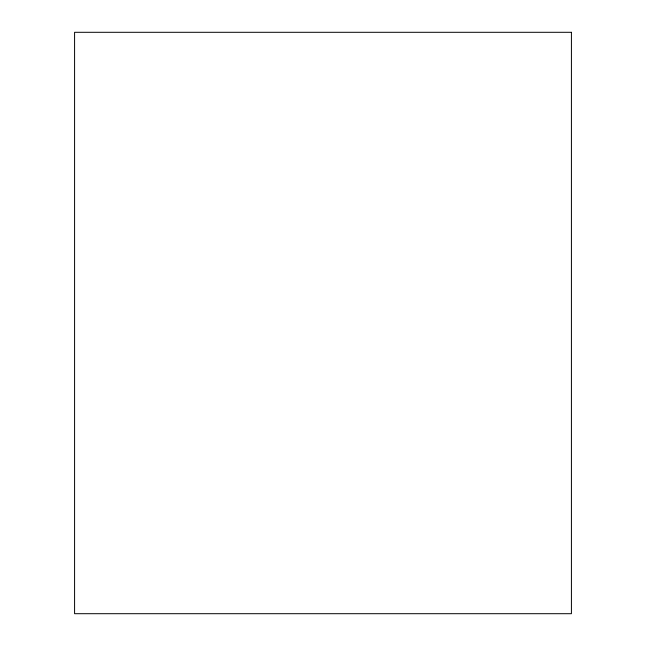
<?xml version="1.0" encoding="UTF-8"?>
<svg xmlns="http://www.w3.org/2000/svg" width="646" height="646" viewBox="0 0 646 646"><rect width="100%" height="100%" fill="white"/><g stroke="black" fill="none" stroke-linecap="round" stroke-linejoin="round"><path stroke-width="0.97" d="M571.419 32.3L74.581 32.3L74.581 613.7L571.419 613.7L571.419 32.3"/></g></svg>
